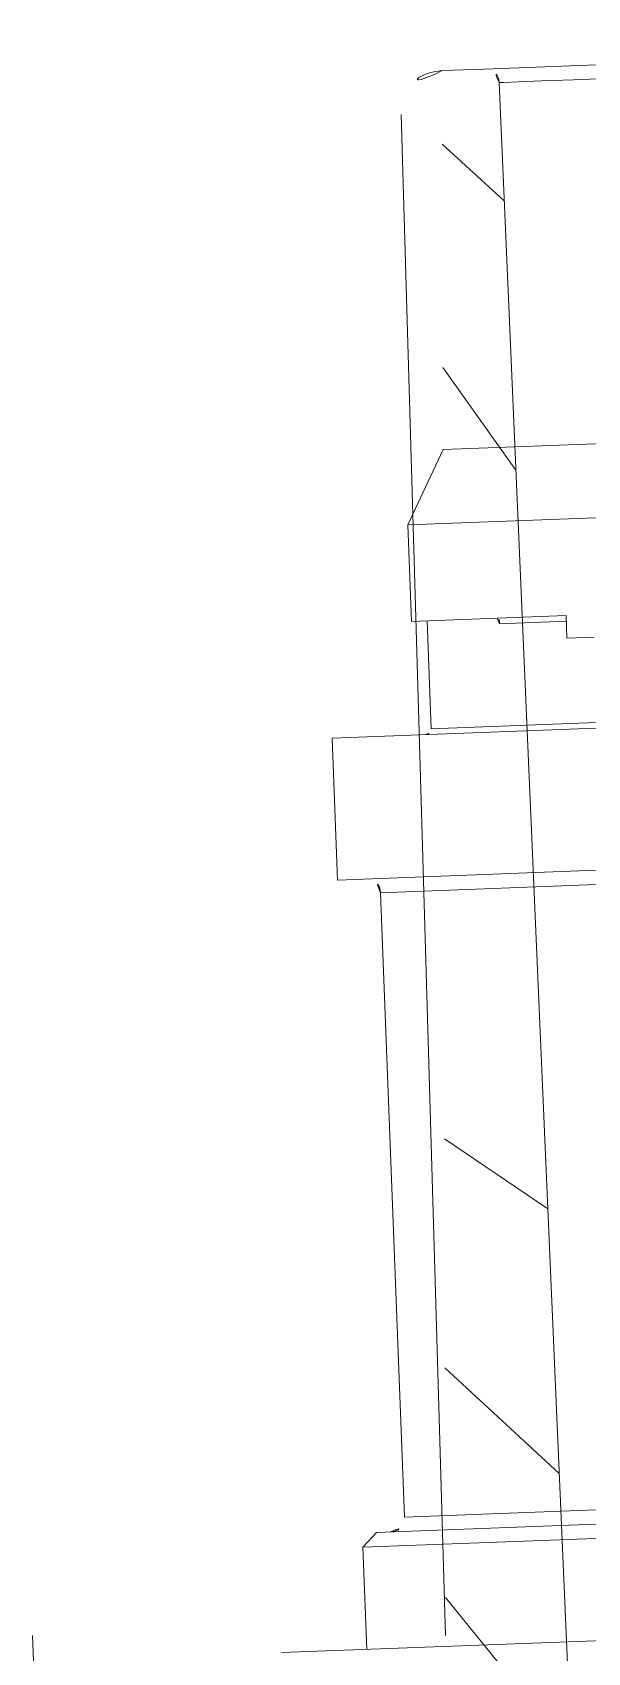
# Model space of a CAD drawing. Header units: metres. Extents: x 1956498 to 1957612, y 2277909 to 2278547.
# Drawn here: x 1956793.5144 to 1956793.5339, y 2278312.5851 to 2278312.6421 of the extents above; entities that cross this region are included whole.
import ezdxf

# ---------------------------------------------------------------- set-up
doc = ezdxf.new("R2010")
doc.units = ezdxf.units.M
doc.linetypes.add('CENTERX2', pattern=[4, 2.5, -0.5, 0.5, -0.5])
for name, color, linetype in [('UBS-100-HSI150-D3-58', 3, 'Continuous'), ('UBS-100-HSI150-D7-33', 5, 'Continuous'), ('UBS_400_DETAIL POSTE HTA TOOLKIT UBS', 7, 'Continuous')]:
    doc.layers.add(name, color=color, linetype=linetype)

# ---------------------------------------------------------------- blocks, each defined once
blk = doc.blocks.new('HSI 150 D7.33 PROFIL')
at = {"linetype": 'Continuous', "lineweight": 0}
h = blk.add_hatch(dxfattribs=at)
h.set_pattern_fill('ANSI34', color=5, scale=2, style=0)
h.set_pattern_definition([(45, (-451.7999274479062, -412.9644927030749), (-26.94076836320746, 26.94076836320746), []), (45, (-442.8196674479059, -412.9644927030749), (-26.94076836320746, 26.94076836320746), []), (45, (-433.8394074479056, -412.9644927030749), (-26.94076836320746, 26.94076836320746), []), (45, (-424.8591274479058, -412.9644927030749), (-26.94076836320746, 26.94076836320746), [])])
edge = h.paths.add_edge_path(flags=0)
edge.add_spline(control_points=[(-42.18747650339719, 76.50000000000364), (-42.21940463565443, 76.50000000000364), (-42.2515933274135, 76.5038193729124), (-42.28255304953018, 76.51162329729777), (-42.31608868634066, 76.52007652477914), (-42.34898597998836, 76.53343114234303), (-42.37806004763115, 76.55216065332934), (-42.39898626591275, 76.56564132071071), (-42.41838986647053, 76.58227311431256), (-42.43390673914655, 76.6017374834737), (-42.44491371180993, 76.61554463287757), (-42.45415210872488, 76.63107960425259), (-42.46047291289688, 76.64756712245435), (-42.46682336233425, 76.66413196892609), (-42.47031921587222, 76.68212920616861), (-42.47031921587222, 76.6998696217961)], knot_values=[0, 0, 0, 0, 9.57843967694358e-05, 9.57843967694358e-05, 9.57843967694358e-05, 0.0001999657453199459, 0.0001999657453199459, 0.0001999657453199459, 0.0002747402006094652, 0.0002747402006094652, 0.0002747402006094652, 0.0003275764189371982, 0.0003275764189371982, 0.0003275764189371982, 0.0003808495174563271, 0.0003808495174563271, 0.0003808495174563271, 0.0003808495174563271], weights=[1, 1, 1, 1, 1, 1, 1, 1, 1, 1, 1, 1, 1, 1, 1, 1], degree=3, periodic=0)
edge.add_line((-42.47031921587222, 76.6998696217961), (-42.47031921587222, 79.99999999998909))
edge.add_line((-42.47031921587222, 80.00000000000364), (-43.87224300451817, 80.00000000000364))
edge.add_line((-43.87224300451999, 80.00000000000364), (-46.47031921587404, 78.50000000000364))
edge.add_line((-46.47031921587222, 78.50000000000364), (-46.47031921587222, 74.75000000000364))
edge.add_line((-46.47031921587222, 74.75000000000364), (-45.47031921587222, 73.75000000000364))
edge.add_line((-45.47031921587222, 73.75000000000364), (35.02968078412778, 73.75000000000364))
edge.add_arc((37.77038427448679, 77.93193069980407), 5, 236.7604496358561, 270.2999999999885)
edge.add_line((37.79656409364179, 72.9319992385681), (98.03229874809949, 73.24739568995574))
edge.add_arc((98.02968078412778, 73.74738883617101), 0.5, 270.2999979438987, 360.0000000000008)
edge.add_line((98.52968078412778, 73.74738883617101), (98.52968078412778, 75.23942111666474))
edge.add_arc((97.02968078412778, 75.23942111666474), 1.5, 0, 89.49999999999977)
edge.add_line((97.04277058737534, 76.73936400126331), (43.48604810663528, 77.2067464376596))
edge.add_arc((43.52968078412778, 82.20655605297725), 5, 244.3309588677889, 269.5, ccw=False)
edge.add_line((41.36382009114823, 77.70000000000437), (38.42968078412741, 77.70000000000437))
edge.add_line((38.42968078412741, 77.70000000000437), (38.42968078412741, 77.70100000000457))
edge.add_line((38.42968078412741, 77.70100000000457), (32.67290367231908, 77.70100000000457))
edge.add_line((32.67290367231908, 77.70100000000457), (32.67290367231908, 77.4000000000051))
edge.add_line((32.67290367231908, 77.4000000000051), (26.22937280513179, 77.4000000000051))
edge.add_line((26.22937280513361, 77.4000000000051), (26.22937280513361, 77.70100000000457))
edge.add_line((26.22937280513361, 77.70100000000457), (9.9605674517843, 77.70100000000457))
edge.add_line((9.960567451782481, 77.70100000000457), (9.960567451782481, 77.75000000000364))
edge.add_line((9.960567451782481, 77.75000000000364), (9.339680784127268, 77.75000000000364))
edge.add_line((9.339680784127268, 77.75000000000364), (8.289680784127995, 79.5686533479493))
edge.add_line((8.289680784127995, 79.5686533479493), (7.239680784128723, 77.75000000000364))
edge.add_line((7.239680784126904, 77.75000000000364), (6.339680784127268, 77.75000000000364))
edge.add_line((6.339680784127268, 77.75000000000364), (5.289680784127995, 79.5686533479493))
edge.add_line((5.289680784127995, 79.5686533479493), (4.239680784128723, 77.75000000000364))
edge.add_line((4.239680784126904, 77.75000000000364), (3.339680784127268, 77.75000000000364))
edge.add_line((3.339680784127268, 77.75000000000364), (2.289680784127995, 79.5686533479493))
edge.add_line((2.289680784127995, 79.5686533479493), (1.529680784142329, 78.25229473422223))
edge.add_line((1.529680784142329, 78.25229473422223), (1.529680784127777, 79.50000000000364))
edge.add_line((1.529680784127777, 79.50000000000364), (1.029680784127777, 80.00000000000364))
edge.add_line((1.029680784127777, 80.00000000000364), (-8.470319215872223, 80.00000000000364))
edge.add_line((-8.470319215872223, 80.00000000000364), (-8.470319215872223, 79.00000000000364))
edge.add_arc((-8.970319215872223, 79.00000000000364), 0.5, 270, 360, ccw=False)
edge.add_line((-8.970319215872223, 78.50000000000364), (-30.97031921587222, 78.50000000000364))
edge.add_arc((-30.97031921587222, 79.00000000000364), 0.5, 180, 270, ccw=False)
edge.add_line((-31.47031921587222, 79.00000000000364), (-31.47031921587222, 80.00000000000364))
edge.add_line((-31.47031921587222, 80.00000000000364), (-36.47031921587222, 80.00000000000364))
edge.add_line((-36.47031921587222, 80.00000000000364), (-36.47031921587222, 76.70000000000437))
edge.add_arc((-36.67031921587295, 76.70000000000437), 0.2, 270, 360, ccw=False)
edge.add_line((-36.67031921587295, 76.50000000000364), (-42.18747650339901, 76.50000000000364))
at = {"color": 5, "linetype": 'CENTERX2', "lineweight": 0}
blk.add_line((44.03840698734712, 91.75000000000364), (-1.487771622309083, 91.75000000000364), dxfattribs=at)
at = {"color": 5, "linetype": 'Continuous', "lineweight": 15}
for p, q in [((43.48604810663528, 77.20674643765597), (97.04277058737534, 76.73936400126331)), ((98.52968078412778, 73.74738883617101), (98.52968078412778, 75.23942111666474)), ((98.52968078412778, 73.74738883617101), (98.52968078412778, 39.75261116383626)), ((37.79656409364179, 72.9319992385681), (98.03229874810131, 73.2473956899521))]:
    blk.add_line(p, q, dxfattribs=at)
at = {"color": 5, "linetype": 'Continuous', "lineweight": 15, "flags": 128}
blk.add_lwpolyline([(98.03229874810131, 40.25260431005518), (98.03229874828321, 40.42052401089677), (98.03229874882709, 40.92086475255928), (98.03229874972203, 41.7434410404021), (98.03229875094985, 42.8715075933178), (98.03229875248326, 44.28210022937128), (98.03229875429315, 45.94650335029655), (98.03229875634315, 47.83083450830236), (98.0322987585896, 49.89673415496509), (98.03229876098885, 52.10214653104777), (98.03229876348996, 54.40217580045646), (98.03229876604382, 56.75000000000364), (98.03229876859768, 59.09782419955081), (98.0322987710988, 61.39785346895951), (98.03229877349804, 63.60326584504219), (98.0322987757445, 65.66916549170492), (98.0322987777945, 67.55349664971072), (98.03229877960439, 69.217899770636), (98.0322987811378, 70.62849240668947), (98.03229878236561, 71.75655895960517), (98.03229878325874, 72.579135247448), (98.03229878380444, 73.0794759891105), (98.03229874810131, 73.2473956899521)], dxfattribs=at)
at = {"color": 5, "linetype": 'Continuous', "lineweight": 15}
for centre, radius, start, end in [((43.52968078412778, 82.20655605297725), 5.000000000000028, 244.3309588678749, 269.5000000000352), ((97.02968078412778, 75.23942111666474), 1.500000000000114, 0, 89.50000000003529), ((98.02968078412778, 73.74738883617101), 0.5000000000001137, 270.2999979438461, 0)]:
    blk.add_arc(centre, radius, start, end, dxfattribs=at)
blk = doc.blocks.new('HSI 150 D3.58 PROFIL')
at = {"color": 3, "linetype": 'Continuous', "lineweight": 15}
for p, q in [((-43.10000000000036, 71.4050140073814), (-43.10000000000036, -94.5949859926186)), ((-75.19684949293332, -91.5949859926186), (-75.19684949293332, 68.4050140073814)), ((-47.19684949293332, -91.0949859926186), (-47.19684949293332, 67.9050140073814)), ((-46.69684949293332, 68.4050140073814), (-46.69684949293332, -91.5949859926186)), ((-47.69684949293332, -90.0949859926186), (-47.69684949293332, 66.9050140073814)), ((-75.39684949293405, -88.0949859926186), (-75.39684949293405, 64.9050140073814)), ((-69.69684949293332, -50.8449859926186), (-69.69684949293332, -90.0949859926186)), ((-70.19684949293332, -91.5949859926186), (-70.19684949293332, -51.5949859926186)), ((-85.19684949293332, -87.30728522250502), (-85.19684949293332, -79.57798018969697)), ((-82.59877328158109, -80.87701829535945), (-82.59877328158109, -88.64932638874598)), ((-78.39684949293405, -82.23457004671582), (-78.39684949293405, -83.19693824270144)), ((-78.39684949293405, -83.19693824270144), (-79.19684949293332, -83.19693824269052)), ((-79.19684949293332, -83.19693824269052), (-79.19684949293332, -88.64932638874598)), ((-78.9968494929326, -83.19693824270144), (-78.9968494929326, -85.55435820782805)), ((-78.9968494929326, -85.55435820782805), (-79.07700266634674, -85.55435820782805)), ((-82.59877328158109, -88.64932638874598), (-85.19684949293514, -87.30728522249046)), ((-79.19684949293332, -88.0949859926186), (-75.39684949293405, -88.0949859926186)), ((-79.19684949293332, -88.64932638874598), (-82.59877328158109, -88.64932638874598)), ((-69.69684949293332, -90.0949859926186), (-47.69684949293332, -90.0949859926186)), ((-47.19684949293332, -91.0949859926186), (-46.69684949293332, -91.5949859926186)), ((-75.19684949293332, -91.5949859926186), (-70.19684949293332, -91.5949859926186)), ((-46.69684949293332, -91.5949859926186), (-43.10000000000036, -91.5949859926186))]:
    blk.add_line(p, q, dxfattribs=at)
for centre, radius, start, end in [((-75.39684949293405, -88.29498599261933), 0.2000000000000455, 0, 90), ((-69.69684949293332, -90.5949859926186), 0.5000000000000568, 90, 180), ((-47.69684949293332, -90.5949859926186), 0.5000000000000568, 0, 90)]:
    blk.add_arc(centre, radius, start, end, dxfattribs=at)
blk.add_open_spline([(-78.9968494929326, -85.55435820782805), (-78.99751657705747, -85.55419007623277), (-79.01459087376861, -85.54988667788348), (-79.05768844921113, -85.5443827063973), (-79.11622142333908, -85.55689792190606), (-79.16644382906088, -85.59349576963359), (-79.18265719655574, -85.63093297311207), (-79.18992563717984, -85.64771604367343)], degree=3, knots=[0, 0, 0, 0, 0.00864576056559785, 0.2212918519886987, 0.5574409241524767, 0.8016010944567438, 0.9999999999999999, 0.9999999999999999, 0.9999999999999999, 0.9999999999999999], dxfattribs=at)
blk = doc.blocks.new('UBS_PDT C1752')
at = {"layer": 'UBS-100-HSI150-D3-58', "xscale": 0.001, "yscale": 0.001, "zscale": 0.001, "rotation": 180}
blk.add_blockref('HSI 150 D3.58 PROFIL', (2.667003043403383, 0.8531304107746109), dxfattribs=at)
at = {"layer": 'UBS-100-HSI150-D7-33', "xscale": 0.001, "yscale": 0.001, "zscale": 0.001}
blk.add_blockref('HSI 150 D7.33 PROFIL', (2.667003043403383, 0.8647253967938013), dxfattribs=at)

msp = doc.modelspace()

# ---------------------------------------------------------------- block references
at = {"layer": 'UBS_400_DETAIL POSTE HTA TOOLKIT UBS', "transparency": 33554687, "rotation": 92.17295973550951}
msp.add_blockref('UBS_PDT C1752', (1956794.572942508, 2278309.912866301), dxfattribs=at)

doc.saveas('drawing.dxf')
